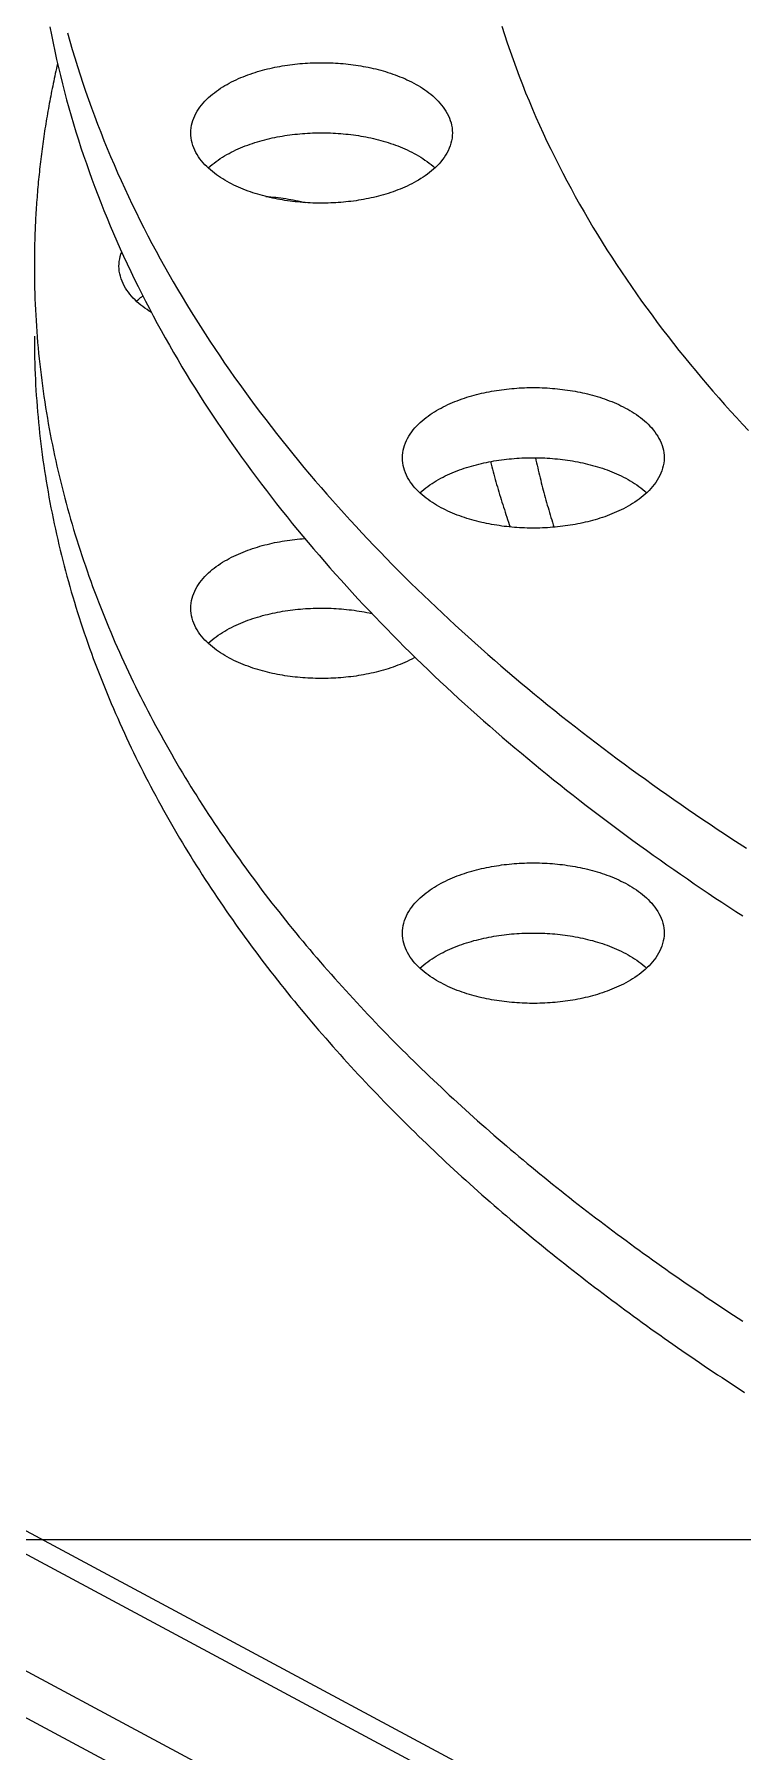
# Model space of a CAD drawing. Header units: millimetres. Extents: x 0 to 841, y 0 to 594.
# Drawn here: x 189.7 to 223.2, y 237.8 to 319.1 of the extents above; entities that cross this region are included whole.
import ezdxf

# ---------------------------------------------------------------- set-up
doc = ezdxf.new("R2010")
doc.units = ezdxf.units.MM
doc.layers.add('COTA', color=7, linetype='CONTINUOUS', lineweight=25)
doc.layers.add('FINA', color=7, linetype='CONTINUOUS', lineweight=25)

msp = doc.modelspace()

# ---------------------------------------------------------------- linework, layer by layer
at = {"layer": 'COTA'}
msp.add_line((351.626, 247.832), (158.317, 247.832), dxfattribs=at)
at = {"layer": 'FINA'}
for points in [[(190.394, 319.507), (190.469, 319.119), (190.547, 318.732), (190.628, 318.346), (190.713, 317.96), (190.802, 317.576), (190.894, 317.192), (190.989, 316.808), (191.088, 316.426), (191.19, 316.045), (191.295, 315.664), (191.403, 315.285), (191.515, 314.906), (191.63, 314.528), (191.749, 314.151), (191.87, 313.776), (191.995, 313.401), (192.123, 313.028), (192.254, 312.655), (192.388, 312.284), (192.525, 311.913), (192.665, 311.544), (192.808, 311.176), (192.954, 310.809), (193.103, 310.444), (193.255, 310.079), (193.409, 309.716), (193.567, 309.354), (193.727, 308.993), (193.891, 308.634), (194.057, 308.275), (194.225, 307.918), (194.397, 307.563), (194.571, 307.208), (194.748, 306.855), (194.927, 306.503), (195.109, 306.153), (195.294, 305.804), (195.481, 305.456), (195.67, 305.11), (195.862, 304.765), (196.057, 304.421), (196.254, 304.079), (196.453, 303.738), (196.655, 303.399), (196.859, 303.061), (197.065, 302.724), (197.273, 302.389), (197.484, 302.055), (197.697, 301.722), (197.912, 301.391), (198.13, 301.062), (198.349, 300.733), (198.571, 300.407), (198.795, 300.081), (199.02, 299.757), (199.248, 299.435), (199.478, 299.114), (199.71, 298.794), (199.943, 298.476), (200.179, 298.159), (200.417, 297.844), (200.656, 297.53), (200.897, 297.217), (201.141, 296.906), (201.386, 296.596), (201.632, 296.288), (201.881, 295.981), (202.131, 295.676), (202.383, 295.372), (202.637, 295.069), (202.892, 294.768), (203.149, 294.468), (203.408, 294.17), (203.668, 293.873), (203.93, 293.578), (204.193, 293.283), (204.458, 292.991), (204.725, 292.699), (204.993, 292.409), (205.262, 292.121), (205.533, 291.834), (205.805, 291.548), (206.079, 291.263), (206.355, 290.98), (206.631, 290.698), (206.909, 290.418), (207.189, 290.139), (207.469, 289.861), (207.751, 289.585), (208.035, 289.31), (208.319, 289.037), (208.605, 288.764), (208.893, 288.493), (209.181, 288.224), (209.471, 287.955), (209.762, 287.688), (210.054, 287.423), (210.347, 287.158), (210.641, 286.895), (210.937, 286.634), (211.234, 286.373), (211.532, 286.114), (211.831, 285.856), (212.131, 285.599), (212.432, 285.344), (212.734, 285.09), (213.037, 284.837), (213.342, 284.585), (213.647, 284.335), (213.953, 284.086), (214.261, 283.838), (214.569, 283.592), (214.878, 283.346), (215.189, 283.102), (215.5, 282.859), (215.812, 282.617), (216.125, 282.377), (216.439, 282.138), (216.754, 281.899), (217.07, 281.663), (217.387, 281.427), (217.705, 281.192), (218.023, 280.959), (218.343, 280.727), (218.663, 280.496), (218.984, 280.266), (219.306, 280.037), (219.628, 279.81), (219.952, 279.583), (220.276, 279.358), (220.601, 279.134), (220.927, 278.911), (221.254, 278.689), (221.581, 278.468), (221.909, 278.249), (222.238, 278.03), (222.568, 277.813), (222.898, 277.597), (223.229, 277.382)], [(191.23, 319.219), (191.342, 318.82), (191.457, 318.422), (191.577, 318.026), (191.699, 317.63), (191.825, 317.235), (191.955, 316.841), (192.088, 316.449), (192.225, 316.058), (192.365, 315.668), (192.508, 315.279), (192.655, 314.891), (192.805, 314.505), (192.958, 314.12), (193.115, 313.736), (193.275, 313.354), (193.437, 312.973), (193.604, 312.593), (193.773, 312.215), (193.945, 311.838), (194.12, 311.462), (194.298, 311.088), (194.48, 310.716), (194.664, 310.344), (194.851, 309.975), (195.041, 309.606), (195.233, 309.239), (195.429, 308.874), (195.627, 308.51), (195.828, 308.148), (196.032, 307.787), (196.238, 307.428), (196.447, 307.07), (196.659, 306.714), (196.873, 306.359), (197.09, 306.006), (197.309, 305.654), (197.531, 305.304), (197.755, 304.955), (197.981, 304.608), (198.21, 304.263), (198.442, 303.919), (198.675, 303.577), (198.911, 303.236), (199.149, 302.897), (199.389, 302.559), (199.632, 302.223), (199.877, 301.889), (200.123, 301.556), (200.372, 301.224), (200.623, 300.895), (200.876, 300.566), (201.131, 300.24), (201.388, 299.915), (201.648, 299.591), (201.908, 299.269), (202.171, 298.949), (202.436, 298.63), (202.703, 298.313), (202.971, 297.997), (203.242, 297.683), (203.514, 297.371), (203.788, 297.06), (204.063, 296.75), (204.34, 296.442), (204.619, 296.136), (204.9, 295.831), (205.182, 295.528), (205.466, 295.226), (205.752, 294.926), (206.039, 294.627), (206.328, 294.329), (206.618, 294.034), (206.91, 293.739), (207.203, 293.447), (207.498, 293.155), (207.794, 292.866), (208.092, 292.577), (208.391, 292.29), (208.691, 292.005), (208.993, 291.721), (209.296, 291.439), (209.601, 291.158), (209.907, 290.878), (210.214, 290.6), (210.523, 290.323), (210.832, 290.048), (211.143, 289.774), (211.456, 289.502), (211.769, 289.231), (212.084, 288.961), (212.4, 288.693), (212.717, 288.426), (213.035, 288.161), (213.355, 287.897), (213.675, 287.634), (213.997, 287.373), (214.32, 287.113), (214.644, 286.854), (214.968, 286.597), (215.294, 286.341), (215.621, 286.087), (215.95, 285.834), (216.279, 285.582), (216.609, 285.331), (216.94, 285.082), (217.272, 284.834), (217.605, 284.588), (217.939, 284.342), (218.274, 284.098), (218.61, 283.856), (218.947, 283.614), (219.285, 283.374), (219.623, 283.135), (219.963, 282.898), (220.303, 282.661), (220.644, 282.426), (220.986, 282.193), (221.329, 281.96), (221.673, 281.729), (222.018, 281.499), (222.363, 281.27), (222.71, 281.042), (223.057, 280.816), (223.405, 280.59)], [(211.806, 319.537), (211.933, 319.138), (212.065, 318.74), (212.2, 318.343), (212.339, 317.948), (212.483, 317.554), (212.631, 317.161), (212.782, 316.77), (212.937, 316.381), (213.097, 315.993), (213.26, 315.607), (213.426, 315.222), (213.597, 314.839), (213.771, 314.458), (213.949, 314.078), (214.13, 313.7), (214.315, 313.324), (214.503, 312.949), (214.695, 312.576), (214.89, 312.205), (215.088, 311.836), (215.29, 311.468), (215.495, 311.102), (215.703, 310.738), (215.914, 310.376), (216.128, 310.016), (216.346, 309.657), (216.566, 309.301), (216.79, 308.946), (217.016, 308.593), (217.245, 308.242), (217.477, 307.893), (217.711, 307.545), (217.949, 307.2), (218.189, 306.856), (218.432, 306.514), (218.677, 306.174), (218.925, 305.836), (219.176, 305.5), (219.429, 305.166), (219.684, 304.833), (219.942, 304.503), (220.202, 304.174), (220.465, 303.847), (220.73, 303.522), (220.997, 303.199), (221.266, 302.878), (221.538, 302.558), (221.812, 302.241), (222.087, 301.925), (222.365, 301.611), (222.645, 301.299), (222.927, 300.989), (223.211, 300.681), (223.497, 300.374)], [(211.806, 319.537), (211.933, 319.138), (212.065, 318.74), (212.2, 318.343), (212.339, 317.948), (212.483, 317.554), (212.631, 317.161), (212.782, 316.77), (212.937, 316.381), (213.097, 315.993), (213.26, 315.607), (213.426, 315.222), (213.597, 314.839), (213.771, 314.458), (213.949, 314.078), (214.13, 313.7), (214.315, 313.324), (214.503, 312.949), (214.695, 312.576), (214.89, 312.205), (215.088, 311.836), (215.29, 311.468), (215.495, 311.102), (215.703, 310.738), (215.914, 310.376), (216.128, 310.016), (216.346, 309.657), (216.566, 309.301), (216.79, 308.946), (217.016, 308.593), (217.245, 308.242), (217.477, 307.893), (217.711, 307.545), (217.949, 307.2), (218.189, 306.856), (218.432, 306.514), (218.677, 306.174), (218.925, 305.836), (219.176, 305.5), (219.429, 305.166), (219.684, 304.833), (219.942, 304.503), (220.202, 304.174), (220.465, 303.847), (220.73, 303.522), (220.997, 303.199), (221.266, 302.878), (221.538, 302.558), (221.812, 302.241), (222.087, 301.925), (222.365, 301.611), (222.645, 301.299), (222.927, 300.989), (223.211, 300.681), (223.497, 300.374)], [(190.759, 317.761), (190.732, 317.643), (190.705, 317.525), (190.679, 317.407), (190.653, 317.289), (190.627, 317.171), (190.602, 317.053), (190.577, 316.934), (190.552, 316.816), (190.528, 316.697), (190.504, 316.579), (190.48, 316.46), (190.457, 316.341), (190.434, 316.222), (190.411, 316.104), (190.388, 315.985), (190.366, 315.866), (190.345, 315.747), (190.323, 315.628), (190.302, 315.508), (190.281, 315.389), (190.261, 315.27), (190.241, 315.151), (190.221, 315.031), (190.202, 314.912), (190.183, 314.792), (190.164, 314.673), (190.145, 314.553), (190.127, 314.433), (190.11, 314.314), (190.092, 314.194), (190.075, 314.074), (190.058, 313.954), (190.042, 313.834), (190.026, 313.715), (190.01, 313.595), (189.995, 313.475), (189.98, 313.354), (189.965, 313.234), (189.951, 313.114), (189.937, 312.994), (189.923, 312.874), (189.91, 312.754), (189.897, 312.633), (189.884, 312.513), (189.872, 312.392), (189.86, 312.272), (189.848, 312.152), (189.837, 312.031), (189.826, 311.911), (189.816, 311.79), (189.805, 311.67), (189.796, 311.549), (189.786, 311.428), (189.777, 311.308), (189.768, 311.187), (189.759, 311.066), (189.751, 310.946), (189.743, 310.825), (189.736, 310.704), (189.729, 310.583), (189.722, 310.462), (189.716, 310.342), (189.71, 310.221), (189.704, 310.1), (189.698, 309.979), (189.693, 309.858), (189.689, 309.737), (189.684, 309.616), (189.68, 309.495), (189.677, 309.374), (189.673, 309.253), (189.67, 309.132), (189.668, 309.011), (189.665, 308.89), (189.664, 308.769), (189.662, 308.648), (189.661, 308.527), (189.66, 308.406), (189.659, 308.285), (189.659, 308.164)], [(197.07, 314.476), (197.074, 314.597), (197.087, 314.717), (197.107, 314.836), (197.134, 314.953), (197.169, 315.068), (197.211, 315.181), (197.259, 315.292), (197.313, 315.399), (197.373, 315.504), (197.438, 315.605), (197.507, 315.704), (197.581, 315.799), (197.659, 315.891), (197.74, 315.981), (197.824, 316.067), (197.911, 316.15), (198.001, 316.23), (198.093, 316.308), (198.188, 316.383), (198.284, 316.455), (198.383, 316.524), (198.483, 316.591), (198.585, 316.656), (198.688, 316.718), (198.792, 316.778), (198.898, 316.836), (199.005, 316.892), (199.113, 316.945), (199.222, 316.997), (199.332, 317.047), (199.442, 317.094), (199.554, 317.14), (199.666, 317.184), (199.779, 317.227), (199.892, 317.267), (200.006, 317.306), (200.121, 317.343), (200.236, 317.379), (200.352, 317.413), (200.468, 317.445), (200.584, 317.476), (200.701, 317.505), (200.818, 317.533), (200.936, 317.56), (201.054, 317.585), (201.172, 317.608), (201.29, 317.63), (201.409, 317.651), (201.528, 317.67), (201.647, 317.688), (201.767, 317.705), (201.886, 317.72), (202.006, 317.734), (202.126, 317.747), (202.246, 317.759), (202.366, 317.769), (202.486, 317.778), (202.606, 317.785), (202.727, 317.791), (202.847, 317.797), (202.967, 317.8), (203.088, 317.803), (203.208, 317.804), (203.329, 317.804), (203.449, 317.803), (203.57, 317.8), (203.69, 317.797), (203.811, 317.791), (203.931, 317.785), (204.051, 317.778), (204.172, 317.769), (204.292, 317.759), (204.412, 317.747), (204.531, 317.734), (204.651, 317.72), (204.771, 317.705), (204.89, 317.688), (205.009, 317.67), (205.128, 317.651), (205.247, 317.63), (205.365, 317.608), (205.483, 317.585), (205.601, 317.56), (205.719, 317.533), (205.836, 317.505), (205.953, 317.476), (206.07, 317.445), (206.186, 317.413), (206.301, 317.379), (206.416, 317.343), (206.531, 317.306), (206.645, 317.267), (206.759, 317.227), (206.871, 317.184), (206.984, 317.14), (207.095, 317.094), (207.206, 317.047), (207.316, 316.997), (207.424, 316.945), (207.532, 316.892), (207.639, 316.836), (207.745, 316.778), (207.849, 316.718), (207.953, 316.656), (208.054, 316.591), (208.154, 316.524), (208.253, 316.455), (208.349, 316.383), (208.444, 316.308), (208.536, 316.23), (208.626, 316.15), (208.713, 316.067), (208.798, 315.981), (208.879, 315.891), (208.956, 315.799), (209.03, 315.704), (209.099, 315.605), (209.164, 315.504), (209.224, 315.399), (209.278, 315.292), (209.326, 315.181), (209.368, 315.068), (209.403, 314.953), (209.431, 314.836), (209.451, 314.717), (209.463, 314.597), (209.467, 314.476)], [(207.651, 312.123), (207.545, 312.067), (207.437, 312.013), (207.328, 311.962), (207.218, 311.912), (207.107, 311.864), (206.996, 311.817), (206.884, 311.773), (206.771, 311.731), (206.657, 311.69), (206.543, 311.651), (206.428, 311.613), (206.313, 311.578), (206.197, 311.544), (206.081, 311.511), (205.965, 311.48), (205.848, 311.45), (205.73, 311.422), (205.613, 311.396), (205.495, 311.371), (205.376, 311.347), (205.258, 311.325), (205.139, 311.304), (205.02, 311.284), (204.9, 311.266), (204.781, 311.249), (204.661, 311.234), (204.542, 311.22), (204.422, 311.207), (204.301, 311.195), (204.181, 311.185), (204.061, 311.176), (203.941, 311.168), (203.82, 311.162), (203.7, 311.157), (203.579, 311.153), (203.458, 311.15), (203.338, 311.149), (203.217, 311.149), (203.096, 311.15), (202.976, 311.152), (202.855, 311.156), (202.735, 311.161), (202.614, 311.167), (202.494, 311.175), (202.373, 311.184), (202.253, 311.194), (202.133, 311.205), (202.013, 311.218), (201.893, 311.232), (201.774, 311.247), (201.654, 311.264), (201.535, 311.282), (201.416, 311.301), (201.297, 311.322), (201.178, 311.344), (201.06, 311.367), (200.942, 311.392), (200.824, 311.418), (200.707, 311.446), (200.59, 311.476), (200.473, 311.506), (200.357, 311.539), (200.241, 311.573), (200.126, 311.608), (200.011, 311.645), (199.897, 311.684), (199.783, 311.725), (199.67, 311.767), (199.558, 311.811), (199.446, 311.857), (199.335, 311.905), (199.225, 311.954), (199.116, 312.006), (199.008, 312.059), (198.901, 312.115), (198.795, 312.173), (198.691, 312.233), (198.587, 312.295), (198.486, 312.36), (198.385, 312.427), (198.287, 312.497), (198.19, 312.569), (198.095, 312.644), (198.003, 312.721), (197.913, 312.801), (197.826, 312.885), (197.741, 312.971), (197.66, 313.06), (197.582, 313.152), (197.508, 313.248), (197.439, 313.346), (197.374, 313.448), (197.314, 313.553), (197.26, 313.66), (197.211, 313.771), (197.169, 313.884), (197.134, 314), (197.107, 314.117), (197.087, 314.236), (197.074, 314.356), (197.07, 314.476)], [(197.898, 312.815), (197.987, 312.896), (198.08, 312.975), (198.174, 313.05), (198.271, 313.123), (198.369, 313.193), (198.47, 313.26), (198.571, 313.326), (198.675, 313.388), (198.779, 313.449), (198.885, 313.507), (198.992, 313.563), (199.1, 313.617), (199.21, 313.669), (199.32, 313.719), (199.431, 313.767), (199.542, 313.814), (199.655, 313.858), (199.768, 313.901), (199.882, 313.941), (199.996, 313.981), (200.111, 314.018), (200.227, 314.054), (200.343, 314.088), (200.459, 314.121), (200.576, 314.152), (200.693, 314.181), (200.811, 314.209), (200.929, 314.236), (201.047, 314.261), (201.165, 314.285), (201.284, 314.307), (201.403, 314.328), (201.523, 314.347), (201.642, 314.366), (201.762, 314.382), (201.882, 314.398), (202.002, 314.412), (202.122, 314.425), (202.242, 314.436), (202.363, 314.446), (202.483, 314.455), (202.604, 314.463), (202.725, 314.469), (202.846, 314.474), (202.966, 314.478), (203.087, 314.481), (203.208, 314.482), (203.329, 314.482), (203.45, 314.481), (203.571, 314.478), (203.692, 314.474), (203.813, 314.469), (203.933, 314.463), (204.054, 314.455), (204.174, 314.446), (204.295, 314.436), (204.415, 314.425), (204.536, 314.412), (204.656, 314.398), (204.775, 314.382), (204.895, 314.366), (205.015, 314.347), (205.134, 314.328), (205.253, 314.307), (205.372, 314.285), (205.491, 314.261), (205.609, 314.236), (205.727, 314.209), (205.844, 314.181), (205.962, 314.152), (206.078, 314.121), (206.195, 314.088), (206.311, 314.054), (206.426, 314.018), (206.541, 313.981), (206.656, 313.941), (206.769, 313.901), (206.883, 313.858), (206.995, 313.814), (207.107, 313.767), (207.218, 313.719), (207.328, 313.669), (207.437, 313.617), (207.545, 313.563), (207.652, 313.507), (207.758, 313.449), (207.863, 313.388), (207.966, 313.326), (208.068, 313.26), (208.168, 313.193), (208.266, 313.123), (208.363, 313.05), (208.458, 312.975), (208.55, 312.896), (208.64, 312.815)], [(209.467, 314.476), (209.463, 314.352), (209.45, 314.228), (209.428, 314.105), (209.399, 313.984), (209.361, 313.865), (209.317, 313.748), (209.265, 313.634), (209.207, 313.524), (209.144, 313.416), (209.075, 313.312), (209.002, 313.211), (208.924, 313.114), (208.842, 313.02), (208.756, 312.929), (208.667, 312.842), (208.575, 312.757), (208.481, 312.676), (208.384, 312.597), (208.285, 312.522), (208.183, 312.449), (208.08, 312.379), (207.975, 312.311), (207.869, 312.246), (207.761, 312.184), (207.651, 312.123)], [(72.531, 310.933), (336.531, 169.192)], [(200.621, 311.468), (200.741, 311.459), (200.86, 311.449), (200.98, 311.438), (201.099, 311.426), (201.218, 311.412), (201.337, 311.397), (201.456, 311.381), (201.575, 311.364), (201.694, 311.345), (201.812, 311.324), (201.93, 311.303), (202.048, 311.28), (202.165, 311.255), (202.282, 311.229), (202.399, 311.202), (202.516, 311.173)], [(71.5, 310.379), (335.5, 168.639)], [(193.67, 308.164), (193.674, 308.279), (193.685, 308.393), (193.703, 308.507), (193.728, 308.619), (193.76, 308.729), (193.798, 308.837)], [(189.659, 308.164), (189.66, 307.906), (189.662, 307.648), (189.666, 307.39), (189.672, 307.131), (189.679, 306.873), (189.688, 306.615), (189.698, 306.357), (189.71, 306.099), (189.723, 305.841), (189.739, 305.583), (189.755, 305.325), (189.773, 305.067), (189.793, 304.81), (189.814, 304.552), (189.837, 304.295), (189.862, 304.038), (189.888, 303.781), (189.916, 303.524), (189.945, 303.268), (189.975, 303.011), (190.008, 302.755), (190.042, 302.499), (190.077, 302.243), (190.114, 301.987), (190.152, 301.732), (190.192, 301.476), (190.234, 301.221), (190.277, 300.967), (190.321, 300.712), (190.367, 300.458), (190.415, 300.204), (190.464, 299.951), (190.514, 299.697), (190.566, 299.444), (190.62, 299.192), (190.675, 298.939), (190.731, 298.687), (190.789, 298.435), (190.849, 298.184), (190.91, 297.933), (190.972, 297.682), (191.036, 297.432), (191.101, 297.182), (191.167, 296.932), (191.236, 296.683), (191.305, 296.434), (191.376, 296.186), (191.448, 295.938), (191.522, 295.69), (191.597, 295.443), (191.673, 295.197), (191.751, 294.95), (191.83, 294.704), (191.911, 294.459), (191.993, 294.214), (192.076, 293.969), (192.16, 293.725), (192.246, 293.482), (192.333, 293.238), (192.422, 292.996), (192.512, 292.754), (192.603, 292.512), (192.695, 292.271), (192.789, 292.03), (192.884, 291.79), (192.98, 291.55), (193.078, 291.311), (193.176, 291.072), (193.276, 290.834), (193.377, 290.596), (193.48, 290.359), (193.584, 290.122), (193.688, 289.886), (193.794, 289.651), (193.902, 289.416), (194.01, 289.181), (194.12, 288.947), (194.23, 288.714), (194.342, 288.481), (194.455, 288.249), (194.57, 288.017), (194.685, 287.786), (194.801, 287.556), (194.919, 287.326), (195.038, 287.096), (195.157, 286.867), (195.278, 286.639), (195.4, 286.411), (195.523, 286.184), (195.647, 285.958), (195.773, 285.732), (195.899, 285.506), (196.026, 285.281), (196.154, 285.057), (196.284, 284.834), (196.414, 284.611), (196.545, 284.388), (196.678, 284.166), (196.811, 283.945), (196.945, 283.725), (197.081, 283.504), (197.217, 283.285), (197.354, 283.066), (197.492, 282.848), (197.632, 282.63), (197.772, 282.413), (197.913, 282.197), (198.055, 281.981), (198.198, 281.766), (198.341, 281.551), (198.486, 281.337), (198.632, 281.124), (198.778, 280.911), (198.925, 280.699), (199.074, 280.487), (199.223, 280.277), (199.373, 280.066), (199.524, 279.856), (199.675, 279.647), (199.828, 279.439), (199.981, 279.231), (200.135, 279.024), (200.29, 278.817), (200.446, 278.611), (200.603, 278.406), (200.76, 278.201), (200.918, 277.997), (201.077, 277.793), (201.237, 277.59), (201.397, 277.388), (201.559, 277.186), (201.721, 276.985), (201.883, 276.784), (202.047, 276.584), (202.211, 276.385), (202.376, 276.186), (202.542, 275.988), (202.708, 275.79), (202.876, 275.593), (203.044, 275.397), (203.212, 275.201), (203.381, 275.006), (203.551, 274.812), (203.722, 274.618), (203.893, 274.424), (204.065, 274.232), (204.238, 274.04), (204.411, 273.848), (204.585, 273.657), (204.76, 273.467), (204.935, 273.277), (205.111, 273.088), (205.288, 272.899), (205.465, 272.711), (205.643, 272.524), (205.821, 272.337), (206, 272.151), (206.18, 271.965), (206.36, 271.78), (206.541, 271.596), (206.722, 271.412), (206.904, 271.229), (207.087, 271.046), (207.27, 270.864), (207.454, 270.682), (207.638, 270.502), (207.823, 270.321), (208.009, 270.141), (208.195, 269.962), (208.381, 269.783), (208.568, 269.605), (208.756, 269.428), (208.944, 269.251), (209.133, 269.075), (209.322, 268.899), (209.512, 268.723), (209.702, 268.549), (209.893, 268.375), (210.084, 268.201), (210.276, 268.028), (210.469, 267.856), (210.661, 267.684), (210.855, 267.512), (211.048, 267.342), (211.243, 267.171), (211.437, 267.002), (211.633, 266.832), (211.828, 266.664), (212.025, 266.496), (212.221, 266.328), (212.418, 266.161), (212.616, 265.995), (212.814, 265.829), (213.012, 265.664), (213.211, 265.499), (213.411, 265.335), (213.611, 265.171), (213.811, 265.008), (214.011, 264.845), (214.213, 264.683), (214.414, 264.521), (214.616, 264.36), (214.818, 264.2), (215.021, 264.04), (215.224, 263.88), (215.428, 263.721), (215.632, 263.563), (215.836, 263.405), (216.041, 263.247), (216.246, 263.091), (216.452, 262.934), (216.658, 262.778), (216.864, 262.623), (217.071, 262.468), (217.278, 262.314), (217.486, 262.16), (217.694, 262.007), (217.902, 261.854), (218.11, 261.701), (218.319, 261.55), (218.529, 261.398), (218.738, 261.247), (218.949, 261.097), (219.159, 260.947), (219.37, 260.798), (219.581, 260.649), (219.792, 260.501), (220.004, 260.353), (220.216, 260.206), (220.429, 260.059), (220.642, 259.912), (220.855, 259.766), (221.068, 259.621), (221.282, 259.476), (221.496, 259.332), (221.711, 259.188), (221.926, 259.044), (222.141, 258.901), (222.356, 258.758), (222.572, 258.616), (222.788, 258.475), (223.004, 258.334), (223.221, 258.193)], [(195.204, 305.973), (195.101, 306.037), (195, 306.104), (194.901, 306.174), (194.803, 306.246), (194.707, 306.321), (194.614, 306.399), (194.523, 306.48), (194.434, 306.563), (194.349, 306.65), (194.267, 306.739), (194.188, 306.832), (194.114, 306.928), (194.043, 307.027), (193.977, 307.129), (193.917, 307.234), (193.862, 307.343), (193.813, 307.454), (193.77, 307.568), (193.735, 307.684), (193.707, 307.802), (193.686, 307.922), (193.674, 308.043), (193.67, 308.164)], [(194.497, 306.503), (194.545, 306.548), (194.595, 306.591), (194.644, 306.634), (194.695, 306.675), (194.746, 306.716), (194.798, 306.757)], [(71.5, 304.842), (335.5, 163.102)], [(71.5, 304.842), (335.5, 163.102)], [(189.659, 304.842), (189.66, 304.587), (189.662, 304.331), (189.666, 304.076), (189.672, 303.82), (189.679, 303.565), (189.687, 303.309), (189.697, 303.054), (189.709, 302.798), (189.722, 302.543), (189.737, 302.288), (189.753, 302.033), (189.771, 301.778), (189.79, 301.523), (189.811, 301.268), (189.834, 301.014), (189.858, 300.759), (189.883, 300.505), (189.91, 300.251), (189.939, 299.997), (189.969, 299.743), (190, 299.489), (190.034, 299.236), (190.068, 298.982), (190.104, 298.729), (190.142, 298.477), (190.181, 298.224), (190.222, 297.972), (190.264, 297.72), (190.308, 297.468), (190.353, 297.216), (190.399, 296.965), (190.447, 296.714), (190.497, 296.463), (190.548, 296.213), (190.6, 295.962), (190.654, 295.712), (190.709, 295.463), (190.766, 295.214), (190.824, 294.965), (190.884, 294.716), (190.945, 294.468), (191.007, 294.22), (191.071, 293.973), (191.137, 293.726), (191.203, 293.479), (191.271, 293.232), (191.341, 292.986), (191.412, 292.741), (191.484, 292.496), (191.557, 292.251), (191.632, 292.006), (191.708, 291.763), (191.786, 291.519), (191.865, 291.276), (191.945, 291.033), (192.027, 290.791), (192.11, 290.549), (192.194, 290.308), (192.279, 290.067), (192.366, 289.826), (192.454, 289.587), (192.543, 289.347), (192.634, 289.108), (192.726, 288.87), (192.819, 288.631), (192.913, 288.394), (193.009, 288.157), (193.106, 287.92), (193.204, 287.684), (193.303, 287.449), (193.403, 287.214), (193.505, 286.979), (193.608, 286.745), (193.712, 286.512), (193.817, 286.279), (193.924, 286.046), (194.031, 285.814), (194.14, 285.583), (194.249, 285.352), (194.36, 285.122), (194.472, 284.892), (194.586, 284.663), (194.7, 284.434), (194.815, 284.206), (194.932, 283.979), (195.049, 283.752), (195.168, 283.525), (195.288, 283.299), (195.408, 283.074), (195.53, 282.85), (195.653, 282.625), (195.777, 282.402), (195.902, 282.179), (196.028, 281.956), (196.155, 281.735), (196.283, 281.513), (196.412, 281.293), (196.542, 281.072), (196.673, 280.853), (196.804, 280.634), (196.937, 280.416), (197.071, 280.198), (197.206, 279.981), (197.342, 279.764), (197.478, 279.548), (197.616, 279.333), (197.754, 279.118), (197.894, 278.904), (198.034, 278.69), (198.175, 278.477), (198.318, 278.265), (198.461, 278.053), (198.605, 277.841), (198.749, 277.631), (198.895, 277.421), (199.041, 277.211), (199.189, 277.002), (199.337, 276.794), (199.486, 276.587), (199.636, 276.379), (199.787, 276.173), (199.938, 275.967), (200.09, 275.762), (200.243, 275.557), (200.397, 275.353), (200.552, 275.15), (200.708, 274.947), (200.864, 274.744), (201.021, 274.543), (201.179, 274.342), (201.337, 274.141), (201.496, 273.941), (201.657, 273.742), (201.817, 273.543), (201.979, 273.345), (202.141, 273.148), (202.304, 272.951), (202.468, 272.754), (202.632, 272.559), (202.797, 272.364), (202.963, 272.169), (203.129, 271.975), (203.297, 271.782), (203.464, 271.589), (203.633, 271.397), (203.802, 271.205), (203.972, 271.014), (204.142, 270.824), (204.314, 270.634), (204.485, 270.445), (204.658, 270.256), (204.831, 270.068), (205.005, 269.88), (205.179, 269.693), (205.354, 269.507), (205.529, 269.321), (205.706, 269.136), (205.882, 268.951), (206.06, 268.767), (206.238, 268.584), (206.416, 268.401), (206.595, 268.219), (206.775, 268.037), (206.955, 267.856), (207.136, 267.675), (207.318, 267.495), (207.5, 267.316), (207.682, 267.137), (207.865, 266.958), (208.049, 266.781), (208.233, 266.603), (208.418, 266.427), (208.603, 266.25), (208.789, 266.075), (208.975, 265.9), (209.162, 265.725), (209.349, 265.552), (209.537, 265.378), (209.726, 265.205), (209.914, 265.033), (210.104, 264.862), (210.294, 264.69), (210.484, 264.52), (210.675, 264.35), (210.866, 264.18), (211.058, 264.011), (211.25, 263.843), (211.443, 263.675), (211.636, 263.508), (211.83, 263.341), (212.024, 263.174), (212.218, 263.009), (212.413, 262.844), (212.609, 262.679), (212.805, 262.515), (213.001, 262.351), (213.198, 262.188), (213.395, 262.025), (213.593, 261.863), (213.791, 261.702), (213.99, 261.541), (214.188, 261.38), (214.388, 261.22), (214.588, 261.061), (214.788, 260.902), (214.988, 260.743), (215.189, 260.586), (215.391, 260.428), (215.593, 260.271), (215.795, 260.115), (215.997, 259.959), (216.2, 259.804), (216.404, 259.649), (216.607, 259.494), (216.811, 259.341), (217.016, 259.187), (217.221, 259.034), (217.426, 258.882), (217.632, 258.73), (217.838, 258.579), (218.044, 258.428), (218.251, 258.277), (218.458, 258.128), (218.665, 257.978), (218.873, 257.829), (219.081, 257.681), (219.289, 257.533), (219.498, 257.385), (219.707, 257.238), (219.917, 257.092), (220.126, 256.946), (220.336, 256.8), (220.547, 256.655), (220.758, 256.511), (220.969, 256.367), (221.18, 256.223), (221.392, 256.08), (221.604, 255.937), (221.816, 255.795), (222.029, 255.653), (222.242, 255.512), (222.455, 255.371), (222.669, 255.231), (222.883, 255.091), (223.097, 254.951), (223.312, 254.812)], [(71.5, 302.628), (335.5, 160.887)], [(207.102, 299.085), (207.106, 299.205), (207.118, 299.325), (207.138, 299.444), (207.165, 299.561), (207.2, 299.677), (207.242, 299.79), (207.29, 299.9), (207.345, 300.008), (207.404, 300.112), (207.469, 300.214), (207.539, 300.312), (207.612, 300.408), (207.69, 300.5), (207.771, 300.589), (207.855, 300.675), (207.942, 300.759), (208.032, 300.839), (208.125, 300.916), (208.219, 300.991), (208.316, 301.063), (208.414, 301.133), (208.514, 301.2), (208.616, 301.264), (208.719, 301.327), (208.824, 301.387), (208.929, 301.445), (209.036, 301.5), (209.144, 301.554), (209.253, 301.606), (209.363, 301.655), (209.473, 301.703), (209.585, 301.749), (209.697, 301.793), (209.81, 301.835), (209.923, 301.876), (210.037, 301.915), (210.152, 301.952), (210.267, 301.987), (210.383, 302.021), (210.499, 302.054), (210.615, 302.084), (210.732, 302.114), (210.85, 302.142), (210.967, 302.168), (211.085, 302.193), (211.203, 302.217), (211.322, 302.239), (211.44, 302.26), (211.559, 302.279), (211.678, 302.297), (211.798, 302.314), (211.917, 302.329), (212.037, 302.343), (212.157, 302.356), (212.277, 302.367), (212.397, 302.377), (212.517, 302.386), (212.637, 302.394), (212.758, 302.4), (212.878, 302.405), (212.999, 302.409), (213.119, 302.411), (213.24, 302.413), (213.36, 302.413), (213.481, 302.411), (213.601, 302.409), (213.722, 302.405), (213.842, 302.4), (213.962, 302.394), (214.083, 302.386), (214.203, 302.377), (214.323, 302.367), (214.443, 302.356), (214.563, 302.343), (214.682, 302.329), (214.802, 302.314), (214.921, 302.297), (215.04, 302.279), (215.159, 302.26), (215.278, 302.239), (215.397, 302.217), (215.515, 302.193), (215.633, 302.168), (215.75, 302.142), (215.867, 302.114), (215.984, 302.084), (216.101, 302.054), (216.217, 302.021), (216.333, 301.987), (216.448, 301.952), (216.562, 301.915), (216.676, 301.876), (216.79, 301.835), (216.903, 301.793), (217.015, 301.749), (217.126, 301.703), (217.237, 301.655), (217.347, 301.606), (217.456, 301.554), (217.564, 301.5), (217.67, 301.445), (217.776, 301.387), (217.881, 301.327), (217.984, 301.264), (218.086, 301.2), (218.186, 301.133), (218.284, 301.063), (218.381, 300.991), (218.475, 300.916), (218.567, 300.839), (218.657, 300.759), (218.744, 300.675), (218.829, 300.589), (218.91, 300.5), (218.987, 300.408), (219.061, 300.312), (219.13, 300.214), (219.195, 300.112), (219.255, 300.008), (219.309, 299.9), (219.358, 299.79), (219.399, 299.677), (219.434, 299.561), (219.462, 299.444), (219.482, 299.325), (219.494, 299.205), (219.498, 299.085)], [(217.683, 296.732), (217.576, 296.676), (217.468, 296.622), (217.359, 296.57), (217.249, 296.52), (217.138, 296.472), (217.027, 296.426), (216.915, 296.382), (216.802, 296.339), (216.688, 296.298), (216.574, 296.259), (216.459, 296.222), (216.344, 296.186), (216.228, 296.152), (216.112, 296.119), (215.996, 296.088), (215.879, 296.059), (215.761, 296.031), (215.644, 296.004), (215.526, 295.979), (215.407, 295.955), (215.289, 295.933), (215.17, 295.912), (215.051, 295.893), (214.932, 295.875), (214.812, 295.858), (214.693, 295.842), (214.573, 295.828), (214.453, 295.815), (214.333, 295.804), (214.212, 295.793), (214.092, 295.784), (213.972, 295.777), (213.851, 295.77), (213.731, 295.765), (213.61, 295.761), (213.49, 295.759), (213.369, 295.757), (213.248, 295.757), (213.128, 295.758), (213.007, 295.761), (212.886, 295.765), (212.766, 295.77), (212.645, 295.776), (212.525, 295.783), (212.405, 295.792), (212.284, 295.802), (212.164, 295.814), (212.044, 295.826), (211.924, 295.84), (211.805, 295.855), (211.685, 295.872), (211.566, 295.89), (211.447, 295.909), (211.328, 295.93), (211.209, 295.952), (211.091, 295.976), (210.973, 296.001), (210.855, 296.027), (210.738, 296.055), (210.621, 296.084), (210.504, 296.115), (210.388, 296.147), (210.272, 296.181), (210.157, 296.217), (210.042, 296.254), (209.928, 296.293), (209.814, 296.333), (209.701, 296.375), (209.589, 296.42), (209.477, 296.465), (209.367, 296.513), (209.257, 296.563), (209.147, 296.614), (209.039, 296.668), (208.932, 296.724), (208.827, 296.782), (208.722, 296.842), (208.619, 296.904), (208.517, 296.969), (208.416, 297.036), (208.318, 297.105), (208.221, 297.177), (208.126, 297.252), (208.034, 297.33), (207.944, 297.41), (207.857, 297.493), (207.772, 297.579), (207.691, 297.669), (207.613, 297.761), (207.54, 297.856), (207.47, 297.955), (207.405, 298.057), (207.345, 298.161), (207.291, 298.269), (207.243, 298.379), (207.201, 298.493), (207.166, 298.608), (207.138, 298.725), (207.118, 298.844), (207.106, 298.964), (207.102, 299.085)], [(207.929, 297.424), (208.019, 297.505), (208.111, 297.583), (208.205, 297.658), (208.302, 297.731), (208.401, 297.801), (208.501, 297.869), (208.603, 297.934), (208.706, 297.997), (208.811, 298.057), (208.916, 298.116), (209.024, 298.172), (209.132, 298.226), (209.241, 298.278), (209.351, 298.328), (209.462, 298.376), (209.574, 298.422), (209.686, 298.467), (209.799, 298.509), (209.913, 298.55), (210.027, 298.589), (210.142, 298.627), (210.258, 298.662), (210.374, 298.697), (210.49, 298.729), (210.607, 298.76), (210.724, 298.79), (210.842, 298.818), (210.96, 298.844), (211.078, 298.87), (211.197, 298.893), (211.315, 298.916), (211.434, 298.936), (211.554, 298.956), (211.673, 298.974), (211.793, 298.991), (211.913, 299.006), (212.033, 299.02), (212.153, 299.033), (212.274, 299.045), (212.394, 299.055), (212.515, 299.064), (212.635, 299.072), (212.756, 299.078), (212.877, 299.083), (212.998, 299.087), (213.119, 299.089), (213.239, 299.091), (213.36, 299.091), (213.481, 299.089), (213.602, 299.087), (213.723, 299.083), (213.844, 299.078), (213.964, 299.072), (214.085, 299.064), (214.206, 299.055), (214.326, 299.045), (214.446, 299.033), (214.567, 299.02), (214.687, 299.006), (214.807, 298.991), (214.926, 298.974), (215.046, 298.956), (215.165, 298.936), (215.284, 298.916), (215.403, 298.893), (215.522, 298.87), (215.64, 298.844), (215.758, 298.818), (215.876, 298.79), (215.993, 298.76), (216.11, 298.729), (216.226, 298.697), (216.342, 298.662), (216.457, 298.627), (216.572, 298.589), (216.687, 298.55), (216.801, 298.509), (216.914, 298.467), (217.026, 298.422), (217.138, 298.376), (217.249, 298.328), (217.359, 298.278), (217.468, 298.226), (217.576, 298.172), (217.683, 298.116), (217.789, 298.057), (217.894, 297.997), (217.997, 297.934), (218.099, 297.869), (218.199, 297.801), (218.298, 297.731), (218.394, 297.658), (218.489, 297.583), (218.581, 297.505), (218.671, 297.424)], [(211.268, 298.907), (211.299, 298.786), (211.331, 298.666), (211.363, 298.546), (211.396, 298.425), (211.428, 298.305), (211.462, 298.185), (211.495, 298.066), (211.529, 297.946), (211.564, 297.826), (211.599, 297.707), (211.634, 297.587), (211.669, 297.468), (211.705, 297.349), (211.742, 297.229), (211.778, 297.11), (211.815, 296.992), (211.853, 296.873), (211.891, 296.754), (211.929, 296.636), (211.967, 296.517), (212.006, 296.399), (212.045, 296.281), (212.085, 296.163), (212.125, 296.045), (212.165, 295.927), (212.206, 295.809)], [(213.4, 299.09), (213.426, 298.971), (213.453, 298.853), (213.48, 298.734), (213.508, 298.615), (213.535, 298.497), (213.564, 298.379), (213.592, 298.26), (213.621, 298.142), (213.65, 298.024), (213.68, 297.906), (213.71, 297.788), (213.741, 297.67), (213.772, 297.552), (213.803, 297.435), (213.834, 297.317), (213.866, 297.2), (213.899, 297.083), (213.932, 296.965), (213.965, 296.848), (213.998, 296.731), (214.032, 296.614), (214.066, 296.497), (214.101, 296.381), (214.136, 296.264), (214.171, 296.148), (214.207, 296.031), (214.243, 295.915), (214.279, 295.799)], [(219.498, 299.085), (219.494, 298.96), (219.481, 298.836), (219.459, 298.713), (219.43, 298.592), (219.392, 298.473), (219.348, 298.357), (219.296, 298.243), (219.239, 298.132), (219.175, 298.025), (219.106, 297.921), (219.033, 297.82), (218.955, 297.723), (218.873, 297.629), (218.787, 297.538), (218.699, 297.45), (218.607, 297.366), (218.512, 297.284), (218.415, 297.206), (218.316, 297.13), (218.215, 297.057), (218.111, 296.987), (218.006, 296.92), (217.9, 296.855), (217.792, 296.792), (217.683, 296.732)], [(197.07, 291.96), (197.074, 292.081), (197.087, 292.2), (197.107, 292.319), (197.134, 292.436), (197.169, 292.551), (197.211, 292.664), (197.259, 292.774), (197.313, 292.882), (197.372, 292.986), (197.437, 293.088), (197.506, 293.186), (197.58, 293.282), (197.657, 293.374), (197.738, 293.463), (197.822, 293.549), (197.909, 293.632), (197.999, 293.712), (198.091, 293.79), (198.185, 293.864), (198.282, 293.937), (198.38, 294.006), (198.48, 294.073), (198.581, 294.138), (198.684, 294.2), (198.788, 294.26), (198.894, 294.318), (199.001, 294.374), (199.108, 294.427), (199.217, 294.479), (199.327, 294.528), (199.437, 294.576), (199.548, 294.622), (199.66, 294.666), (199.773, 294.708), (199.886, 294.749), (200, 294.788), (200.115, 294.825), (200.23, 294.861), (200.345, 294.895), (200.461, 294.927), (200.577, 294.958), (200.694, 294.987), (200.811, 295.015), (200.928, 295.042), (201.046, 295.067), (201.164, 295.09), (201.282, 295.113), (201.401, 295.133), (201.519, 295.153), (201.638, 295.171), (201.758, 295.188), (201.877, 295.203), (201.996, 295.217), (202.116, 295.23), (202.236, 295.242), (202.356, 295.252), (202.476, 295.261)], [(207.651, 289.607), (207.545, 289.551), (207.437, 289.497), (207.328, 289.445), (207.218, 289.396), (207.107, 289.348), (206.996, 289.301), (206.884, 289.257), (206.771, 289.215), (206.657, 289.174), (206.543, 289.135), (206.428, 289.097), (206.313, 289.062), (206.197, 289.028), (206.081, 288.995), (205.965, 288.964), (205.848, 288.934), (205.73, 288.906), (205.613, 288.88), (205.495, 288.855), (205.376, 288.831), (205.258, 288.809), (205.139, 288.788), (205.02, 288.768), (204.9, 288.75), (204.781, 288.733), (204.661, 288.718), (204.542, 288.704), (204.422, 288.691), (204.301, 288.679), (204.181, 288.669), (204.061, 288.66), (203.941, 288.652), (203.82, 288.646), (203.7, 288.641), (203.579, 288.637), (203.458, 288.634), (203.338, 288.633), (203.217, 288.633), (203.096, 288.634), (202.976, 288.636), (202.855, 288.64), (202.735, 288.645), (202.614, 288.651), (202.494, 288.659), (202.373, 288.668), (202.253, 288.678), (202.133, 288.689), (202.013, 288.702), (201.893, 288.716), (201.774, 288.731), (201.654, 288.748), (201.535, 288.765), (201.416, 288.785), (201.297, 288.806), (201.178, 288.828), (201.06, 288.851), (200.942, 288.876), (200.824, 288.902), (200.707, 288.93), (200.59, 288.96), (200.473, 288.99), (200.357, 289.023), (200.241, 289.057), (200.126, 289.092), (200.011, 289.129), (199.897, 289.168), (199.783, 289.209), (199.67, 289.251), (199.558, 289.295), (199.446, 289.341), (199.335, 289.389), (199.225, 289.438), (199.116, 289.49), (199.008, 289.543), (198.901, 289.599), (198.795, 289.657), (198.691, 289.717), (198.587, 289.779), (198.486, 289.844), (198.385, 289.911), (198.287, 289.981), (198.19, 290.053), (198.095, 290.128), (198.003, 290.205), (197.913, 290.285), (197.826, 290.369), (197.741, 290.455), (197.66, 290.544), (197.582, 290.636), (197.508, 290.732), (197.439, 290.83), (197.374, 290.932), (197.314, 291.037), (197.26, 291.144), (197.211, 291.255), (197.169, 291.368), (197.134, 291.483), (197.107, 291.601), (197.087, 291.72), (197.074, 291.84), (197.07, 291.96)], [(197.898, 290.299), (197.988, 290.381), (198.081, 290.459), (198.176, 290.535), (198.273, 290.608), (198.372, 290.679), (198.473, 290.746), (198.575, 290.812), (198.679, 290.875), (198.784, 290.936), (198.891, 290.994), (198.998, 291.05), (199.107, 291.105), (199.217, 291.157), (199.328, 291.207), (199.439, 291.255), (199.552, 291.301), (199.665, 291.346), (199.778, 291.388), (199.893, 291.429), (200.008, 291.468), (200.124, 291.506), (200.24, 291.542), (200.356, 291.576), (200.473, 291.609), (200.591, 291.64), (200.709, 291.669), (200.827, 291.697), (200.946, 291.724), (201.065, 291.749), (201.184, 291.772), (201.303, 291.794), (201.423, 291.815), (201.543, 291.835), (201.663, 291.853), (201.783, 291.869), (201.904, 291.885), (202.025, 291.898), (202.146, 291.911), (202.267, 291.922), (202.388, 291.932), (202.509, 291.941), (202.63, 291.948), (202.752, 291.955), (202.873, 291.959), (202.994, 291.963), (203.116, 291.965), (203.238, 291.966), (203.359, 291.966), (203.481, 291.964), (203.602, 291.961), (203.723, 291.957), (203.845, 291.952), (203.966, 291.945), (204.087, 291.937), (204.209, 291.928), (204.33, 291.917), (204.451, 291.905), (204.571, 291.892), (204.692, 291.877), (204.813, 291.861), (204.933, 291.844), (205.053, 291.825), (205.173, 291.805), (205.292, 291.784), (205.412, 291.761), (205.531, 291.737), (205.65, 291.711)], [(207.701, 289.634), (207.693, 289.63), (207.685, 289.625), (207.676, 289.621), (207.668, 289.616), (207.66, 289.612), (207.651, 289.607)], [(207.102, 276.569), (207.106, 276.689), (207.118, 276.809), (207.138, 276.928), (207.165, 277.045), (207.2, 277.161), (207.242, 277.274), (207.29, 277.384), (207.345, 277.492), (207.404, 277.596), (207.469, 277.698), (207.539, 277.796), (207.612, 277.892), (207.69, 277.984), (207.771, 278.073), (207.855, 278.159), (207.942, 278.242), (208.032, 278.323), (208.125, 278.4), (208.219, 278.475), (208.316, 278.547), (208.414, 278.617), (208.514, 278.684), (208.616, 278.748), (208.719, 278.811), (208.824, 278.871), (208.929, 278.929), (209.036, 278.984), (209.144, 279.038), (209.253, 279.09), (209.363, 279.139), (209.473, 279.187), (209.585, 279.233), (209.697, 279.277), (209.81, 279.319), (209.923, 279.36), (210.037, 279.398), (210.152, 279.436), (210.267, 279.471), (210.383, 279.505), (210.499, 279.538), (210.615, 279.568), (210.732, 279.598), (210.85, 279.626), (210.967, 279.652), (211.085, 279.677), (211.203, 279.701), (211.322, 279.723), (211.44, 279.743), (211.559, 279.763), (211.678, 279.781), (211.798, 279.798), (211.917, 279.813), (212.037, 279.827), (212.157, 279.84), (212.277, 279.851), (212.397, 279.861), (212.517, 279.87), (212.637, 279.878), (212.758, 279.884), (212.878, 279.889), (212.999, 279.893), (213.119, 279.895), (213.24, 279.897), (213.36, 279.897), (213.481, 279.895), (213.601, 279.893), (213.722, 279.889), (213.842, 279.884), (213.962, 279.878), (214.083, 279.87), (214.203, 279.861), (214.323, 279.851), (214.443, 279.84), (214.563, 279.827), (214.682, 279.813), (214.802, 279.798), (214.921, 279.781), (215.04, 279.763), (215.159, 279.743), (215.278, 279.723), (215.397, 279.701), (215.515, 279.677), (215.633, 279.652), (215.75, 279.626), (215.867, 279.598), (215.984, 279.568), (216.101, 279.538), (216.217, 279.505), (216.333, 279.471), (216.448, 279.436), (216.562, 279.398), (216.676, 279.36), (216.79, 279.319), (216.903, 279.277), (217.015, 279.233), (217.126, 279.187), (217.237, 279.139), (217.347, 279.09), (217.456, 279.038), (217.564, 278.984), (217.67, 278.929), (217.776, 278.871), (217.881, 278.811), (217.984, 278.748), (218.086, 278.684), (218.186, 278.617), (218.284, 278.547), (218.381, 278.475), (218.475, 278.4), (218.567, 278.323), (218.657, 278.242), (218.744, 278.159), (218.829, 278.073), (218.91, 277.984), (218.987, 277.892), (219.061, 277.796), (219.13, 277.698), (219.195, 277.596), (219.255, 277.492), (219.309, 277.384), (219.358, 277.274), (219.399, 277.161), (219.434, 277.045), (219.462, 276.928), (219.482, 276.809), (219.494, 276.689), (219.498, 276.569)], [(217.683, 274.216), (217.576, 274.16), (217.468, 274.106), (217.359, 274.054), (217.249, 274.004), (217.138, 273.956), (217.027, 273.91), (216.915, 273.866), (216.802, 273.823), (216.688, 273.782), (216.574, 273.743), (216.459, 273.706), (216.344, 273.67), (216.228, 273.636), (216.112, 273.603), (215.996, 273.572), (215.879, 273.543), (215.761, 273.515), (215.644, 273.488), (215.526, 273.463), (215.407, 273.439), (215.289, 273.417), (215.17, 273.396), (215.051, 273.377), (214.932, 273.359), (214.812, 273.342), (214.693, 273.326), (214.573, 273.312), (214.453, 273.299), (214.333, 273.288), (214.212, 273.277), (214.092, 273.268), (213.972, 273.261), (213.851, 273.254), (213.731, 273.249), (213.61, 273.245), (213.49, 273.243), (213.369, 273.241), (213.248, 273.241), (213.128, 273.242), (213.007, 273.245), (212.886, 273.249), (212.766, 273.254), (212.645, 273.26), (212.525, 273.267), (212.405, 273.276), (212.284, 273.286), (212.164, 273.297), (212.044, 273.31), (211.924, 273.324), (211.805, 273.339), (211.685, 273.356), (211.566, 273.374), (211.447, 273.393), (211.328, 273.414), (211.209, 273.436), (211.091, 273.46), (210.973, 273.485), (210.855, 273.511), (210.738, 273.539), (210.621, 273.568), (210.504, 273.599), (210.388, 273.631), (210.272, 273.665), (210.157, 273.701), (210.042, 273.738), (209.928, 273.777), (209.814, 273.817), (209.701, 273.859), (209.589, 273.903), (209.477, 273.949), (209.367, 273.997), (209.257, 274.047), (209.147, 274.098), (209.039, 274.152), (208.932, 274.208), (208.827, 274.265), (208.722, 274.326), (208.619, 274.388), (208.517, 274.452), (208.416, 274.52), (208.318, 274.589), (208.221, 274.661), (208.126, 274.736), (208.034, 274.814), (207.944, 274.894), (207.857, 274.977), (207.772, 275.063), (207.691, 275.153), (207.613, 275.245), (207.54, 275.34), (207.47, 275.439), (207.405, 275.54), (207.345, 275.645), (207.291, 275.753), (207.243, 275.863), (207.201, 275.977), (207.166, 276.092), (207.138, 276.209), (207.118, 276.328), (207.106, 276.448), (207.102, 276.569)], [(207.929, 274.908), (208.019, 274.989), (208.111, 275.067), (208.205, 275.142), (208.302, 275.215), (208.401, 275.285), (208.501, 275.353), (208.603, 275.418), (208.706, 275.481), (208.811, 275.541), (208.916, 275.6), (209.024, 275.656), (209.132, 275.71), (209.241, 275.762), (209.351, 275.812), (209.462, 275.86), (209.574, 275.906), (209.686, 275.951), (209.799, 275.993), (209.913, 276.034), (210.027, 276.073), (210.142, 276.111), (210.258, 276.146), (210.374, 276.181), (210.49, 276.213), (210.607, 276.244), (210.724, 276.274), (210.842, 276.302), (210.96, 276.328), (211.078, 276.354), (211.197, 276.377), (211.315, 276.4), (211.434, 276.42), (211.554, 276.44), (211.673, 276.458), (211.793, 276.475), (211.913, 276.49), (212.033, 276.504), (212.153, 276.517), (212.274, 276.529), (212.394, 276.539), (212.515, 276.548), (212.635, 276.556), (212.756, 276.562), (212.877, 276.567), (212.998, 276.571), (213.119, 276.573), (213.239, 276.575), (213.36, 276.575), (213.481, 276.573), (213.602, 276.571), (213.723, 276.567), (213.844, 276.562), (213.964, 276.556), (214.085, 276.548), (214.206, 276.539), (214.326, 276.529), (214.446, 276.517), (214.567, 276.504), (214.687, 276.49), (214.807, 276.475), (214.926, 276.458), (215.046, 276.44), (215.165, 276.42), (215.284, 276.4), (215.403, 276.377), (215.522, 276.354), (215.64, 276.328), (215.758, 276.302), (215.876, 276.274), (215.993, 276.244), (216.11, 276.213), (216.226, 276.181), (216.342, 276.146), (216.457, 276.111), (216.572, 276.073), (216.687, 276.034), (216.801, 275.993), (216.914, 275.951), (217.026, 275.906), (217.138, 275.86), (217.249, 275.812), (217.359, 275.762), (217.468, 275.71), (217.576, 275.656), (217.683, 275.6), (217.789, 275.541), (217.894, 275.481), (217.997, 275.418), (218.099, 275.353), (218.199, 275.285), (218.298, 275.215), (218.394, 275.142), (218.489, 275.067), (218.581, 274.989), (218.671, 274.908)], [(219.498, 276.569), (219.494, 276.444), (219.481, 276.32), (219.459, 276.197), (219.43, 276.076), (219.392, 275.957), (219.348, 275.841), (219.296, 275.727), (219.239, 275.616), (219.175, 275.509), (219.106, 275.405), (219.033, 275.304), (218.955, 275.207), (218.873, 275.112), (218.787, 275.022), (218.699, 274.934), (218.607, 274.85), (218.512, 274.768), (218.415, 274.69), (218.316, 274.614), (218.215, 274.541), (218.111, 274.471), (218.006, 274.404), (217.9, 274.339), (217.792, 274.276), (217.683, 274.216)]]:
    msp.add_lwpolyline(points, dxfattribs=at)

doc.saveas('drawing.dxf')
